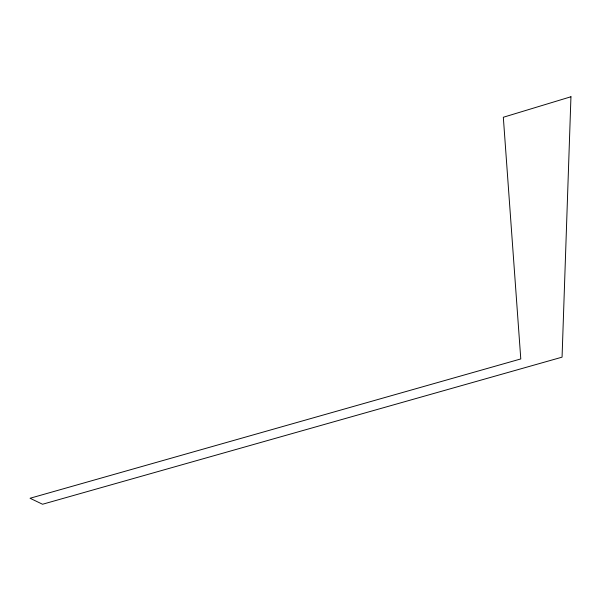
<?xml version="1.0" encoding="UTF-8"?>
<svg xmlns="http://www.w3.org/2000/svg" width="601" height="601" viewBox="0 0 601 601"><rect width="100%" height="100%" fill="white"/><g stroke="black" fill="none" stroke-linecap="round" stroke-linejoin="round"><path stroke-width="0.9" d="M570.95 96.753L562.063 357.159L42.551 504.247L30.05 498.259L520.782 358.94L503.322 117.263L570.95 96.753"/></g></svg>
